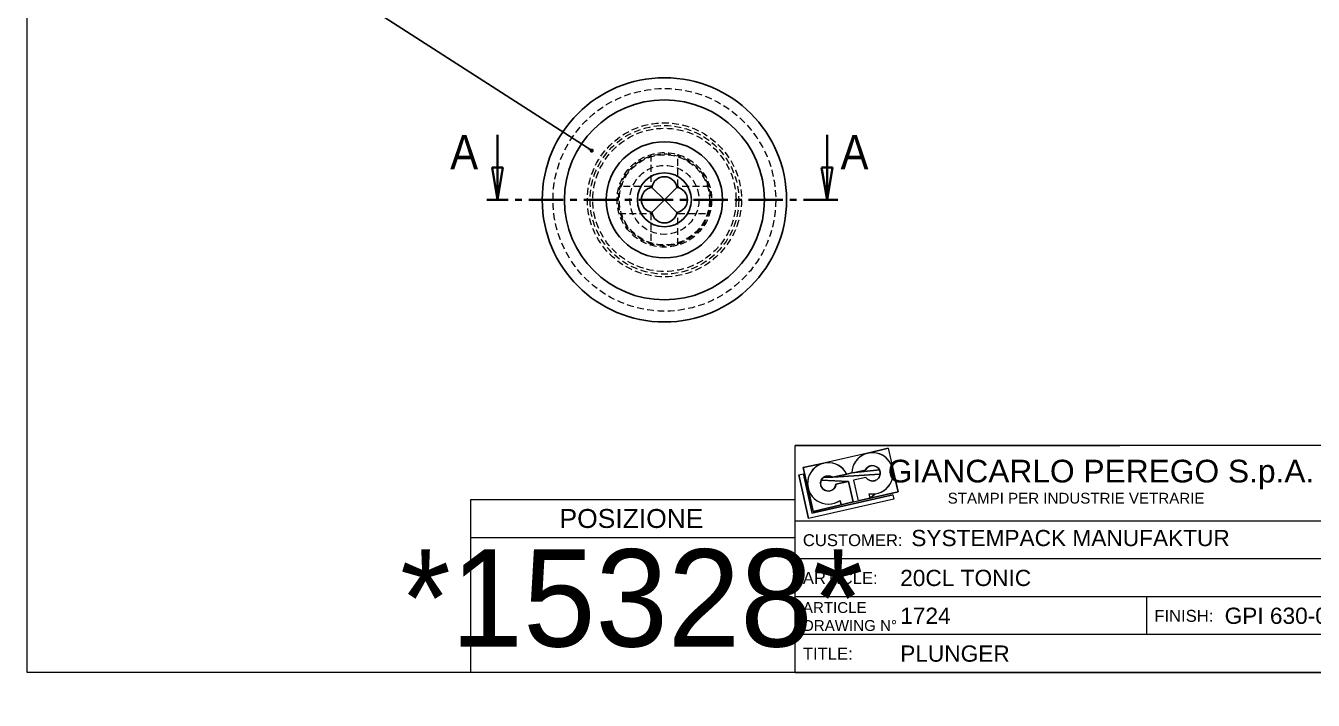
# Model space of a CAD drawing. Header units: millimetres. Extents: x 0 to 419, y -1760 to 297.
# Drawn here: x 0 to 238.1, y -4.6 to 120.2 of the extents above; entities that cross this region are included whole.
import ezdxf

# ---------------------------------------------------------------- set-up
doc = ezdxf.new("R2010")
doc.units = ezdxf.units.MM
for name, pattern in [('SLD-Catena', [10.16, 6.35, -1.27, 1.27, -1.27]), ('SLD-Solido', [0]), ('SLD-Tratteggiato', [1.905, 1.27, -0.635])]:
    doc.linetypes.add(name, pattern=pattern)
doc.layers.add('D', color=3, linetype='SLD-Solido', lineweight=25)
doc.layers.add('SEZ', color=6, linetype='SLD-Catena', lineweight=35)
doc.layers.add('Q', color=2, linetype='SLD-Solido')
doc.styles.add('SLDTEXTSTYLE0', font='GOTHIC.TTF', dxfattribs={"width": 0.913})
doc.styles.add('SLDTEXTSTYLE1', font='ARIAL.TTF')
doc.styles.add('SLDTEXTSTYLE3', font='IDAUTOMATIONHC39M.TTF')
doc.styles.get("Standard").update_dxf_attribs({"font": 'GOTHIC.TTF'})
doc.dimstyles.new('SLDDIMSTYLE0', dxfattribs={"dimtxt": 0.18, "dimasz": 0.762, "dimexe": 0, "dimexo": 0.0625, "dimgap": 0, "dimtad": 0, "dimtih": 1, "dimtoh": 1, "dimdec": 0, "dimrnd": 1e-09, "dimzin": 0, "dimdsep": 46, "dimtxsty": 'Standard', "dimblk1": 'DOT', "dimblk2": 'DOT', "dimsah": 1, "dimcen": 0.09, "dimadec": 0, "dimazin": 0, "dimtfac": 0.762, "dimtdec": 0, "dimtofl": 0, "dimtmove": 0, "dimatfit": 3, "dimldrblk": 'DOT', "dimfxl": 0, "dimfrac": 2, "dimtolj": 1, "dimtzin": 0, "dimarcsym": 0})
doc.dimstyles.new('SLDDIMSTYLE13', dxfattribs={"dimtxt": 3.5, "dimasz": 3.556, "dimexe": 0, "dimexo": 0.0625, "dimgap": 0.875, "dimtad": 1, "dimlfac": 0.2, "dimrnd": 1e-09, "dimzin": 12, "dimdsep": 46, "dimtxsty": 'SLDTEXTSTYLE0', "dimblk1": 'NONE', "dimblk2": 'NONE', "dimsah": 1, "dimcen": 0, "dimadec": 0, "dimazin": 3, "dimtfac": 1, "dimtofl": 0, "dimtmove": 0, "dimatfit": 3, "dimldrblk": 'NONE', "dimfxl": 0, "dimfrac": 2, "dimtolj": 1, "dimtzin": 12, "dimarcsym": 0})

# ---------------------------------------------------------------- blocks, each defined once
blk = doc.blocks.new('SW_NOTE_2')
at = {"color": 0, "char_height": 2, "attachment_point": 1, "style": 'SLDTEXTSTYLE1'}
for s, insert in [('ARTICLE', (0, 2.58)), ('DRAWING N°', (0, -0.74))]:
    blk.add_mtext(s, dxfattribs=dict(at, insert=insert))
blk = doc.blocks.new('_DOT')
at = {"color": 0, "linetype": 'ByBlock', "lineweight": -2}
blk.add_line((-0.5, 0), (-1, 0), dxfattribs=at)
at = {"color": 0, "linetype": 'ByBlock', "const_width": 0.5}
blk.add_lwpolyline([(-0.25, 0, 1), (0.25, 0, 1)], format="xyb", close=True, dxfattribs=at)
blk = doc.blocks.new('_CLOSED')
at = {"color": 0, "linetype": 'ByBlock', "lineweight": -2}
for p, q in [((-1, 0.166667), (0, 0)), ((-1, 0.166667), (-1, -0.166667)), ((0, 0), (-1, -0.166667)), ((0, 0), (-1, 0))]:
    blk.add_line(p, q, dxfattribs=at)
blk = doc.blocks.new('_D_21')
at = {"layer": 'Q', "insert": (316.4, 248.05), "char_height": 3.5, "attachment_point": 1, "rotation": 89.3617, "style": 'SLDTEXTSTYLE0'}
blk.add_mtext('R400', dxfattribs=at)
blk = doc.blocks.new('_NONE')

msp = doc.modelspace()

# ---------------------------------------------------------------- linework, layer by layer
at = {"color": 179, "linetype": 'SLD-Solido', "lineweight": 18}
for p, q in [((0.27016, 0.58422), (0.27016, 296.78805)), ((142.3351, 42.58422), (202.3351, 42.58422)), ((419.3351, 42.58422), (142.3351, 42.58422)), ((142.3351, 0.58422), (142.3351, 42.58422)), ((143.7972, 38.48271), (159.5219, 42.06682)), ((143.7972, 38.48271), (159.5219, 42.06682)), ((143.7972, 38.48271), (159.5219, 42.06682)), ((154.69806, 40.74621), (154.23349, 40.43084)), ((154.69806, 40.74621), (154.23349, 40.43084)), ((155.20379, 40.99017), (154.69806, 40.74621)), ((155.20379, 40.99017), (154.69806, 40.74621)), ((155.73979, 41.15746), (155.20379, 40.99017)), ((155.73979, 41.15746), (155.20379, 40.99017)), ((159.5219, 42.06682), (155.73979, 41.15746)), ((159.5219, 42.06682), (155.73979, 41.15746)), ((155.73979, 41.15746), (159.5219, 42.06682)), ((155.73979, 41.15746), (159.5219, 42.06682)), ((156.29452, 41.24446), (155.73979, 41.15746)), ((156.29452, 41.24446), (155.73979, 41.15746)), ((156.856, 41.2493), (156.29452, 41.24446)), ((156.856, 41.2493), (156.29452, 41.24446)), ((157.41214, 41.17189), (156.856, 41.2493)), ((157.41214, 41.17189), (156.856, 41.2493)), ((157.95095, 41.01387), (157.41214, 41.17189)), ((157.95095, 41.01387), (157.41214, 41.17189)), ((158.46081, 40.77868), (157.95095, 41.01387)), ((158.46081, 40.77868), (157.95095, 41.01387)), ((158.93075, 40.47136), (158.46081, 40.77868)), ((158.93075, 40.47136), (158.46081, 40.77868)), ((159.5219, 42.06682), (161.36516, 33.97983)), ((159.5219, 42.06682), (161.36516, 33.97983)), ((159.5219, 42.06682), (161.36516, 33.97983)), ((147.59981, 39.30212), (143.7972, 38.48271)), ((147.59981, 39.30212), (143.7972, 38.48271)), ((143.7972, 38.48271), (147.59981, 39.30212)), ((143.7972, 38.48271), (147.59981, 39.30212)), ((143.7972, 38.48271), (145.62163, 30.39142)), ((145.62163, 30.39142), (143.7972, 38.48271)), ((145.62163, 30.39142), (143.7972, 38.48271)), ((145.66928, 38.21453), (145.31169, 37.78161)), ((145.66928, 38.21453), (145.31169, 37.78161)), ((146.0864, 38.59042), (145.66928, 38.21453)), ((146.0864, 38.59042), (145.66928, 38.21453)), ((146.55406, 38.9012), (146.0864, 38.59042)), ((146.55406, 38.9012), (146.0864, 38.59042)), ((147.06218, 39.14014), (146.55406, 38.9012)), ((147.06218, 39.14014), (146.55406, 38.9012)), ((147.59981, 39.30212), (147.06218, 39.14014)), ((147.59981, 39.30212), (147.06218, 39.14014)), ((148.15536, 39.38364), (147.59981, 39.30212)), ((148.15536, 39.38364), (147.59981, 39.30212)), ((148.71686, 39.38293), (148.15536, 39.38364)), ((148.71686, 39.38293), (148.15536, 39.38364)), ((149.27221, 39.30002), (148.71686, 39.38293)), ((149.27221, 39.30002), (148.71686, 39.38293)), ((149.80943, 39.13669), (149.27221, 39.30002)), ((149.80943, 39.13669), (149.27221, 39.30002)), ((150.31695, 38.89646), (149.80943, 39.13669)), ((150.31695, 38.89646), (149.80943, 39.13669)), ((150.78383, 38.58451), (150.31695, 38.89646)), ((150.78383, 38.58451), (150.31695, 38.89646)), ((151.2, 38.20757), (150.78383, 38.58451)), ((151.2, 38.20757), (150.78383, 38.58451)), ((151.5565, 37.77375), (151.2, 38.20757)), ((151.5565, 37.77375), (151.2, 38.20757)), ((152.96952, 38.6109), (152.83623, 38.06544)), ((152.96952, 38.6109), (152.83623, 38.06544)), ((153.18124, 39.13095), (152.96952, 38.6109)), ((153.18124, 39.13095), (152.96952, 38.6109)), ((153.46682, 39.61441), (153.18124, 39.13095)), ((153.46682, 39.61441), (153.18124, 39.13095)), ((153.82011, 40.05084), (153.46682, 39.61441)), ((153.82011, 40.05084), (153.46682, 39.61441)), ((154.23349, 40.43084), (153.82011, 40.05084)), ((154.23349, 40.43084), (153.82011, 40.05084)), ((155.33922, 38.08871), (155.4481, 38.26626)), ((155.33922, 38.08871), (155.4481, 38.26626)), ((155.4481, 38.26626), (155.58164, 38.42609)), ((155.4481, 38.26626), (155.58164, 38.42609)), ((155.58164, 38.42609), (155.737, 38.5648)), ((155.58164, 38.42609), (155.737, 38.5648)), ((155.737, 38.5648), (155.91088, 38.67944)), ((155.737, 38.5648), (155.91088, 38.67944)), ((155.91088, 38.67944), (156.09959, 38.76758)), ((155.91088, 38.67944), (156.09959, 38.76758)), ((156.09959, 38.76758), (156.2991, 38.82735)), ((156.09959, 38.76758), (156.2991, 38.82735)), ((156.2991, 38.82735), (156.50519, 38.85747)), ((156.2991, 38.82735), (156.50519, 38.85747)), ((156.50519, 38.85747), (156.71346, 38.8573)), ((156.50519, 38.85747), (156.71346, 38.8573)), ((156.71346, 38.8573), (156.9195, 38.82684)), ((156.71346, 38.8573), (156.9195, 38.82684)), ((156.9195, 38.82684), (157.11891, 38.76675)), ((156.9195, 38.82684), (157.11891, 38.76675)), ((157.11891, 38.76675), (157.30747, 38.6783)), ((157.11891, 38.76675), (157.30747, 38.6783)), ((157.30747, 38.6783), (157.48117, 38.56337)), ((157.30747, 38.6783), (157.48117, 38.56337)), ((157.48117, 38.56337), (157.6363, 38.42441)), ((157.48117, 38.56337), (157.6363, 38.42441)), ((157.6363, 38.42441), (157.76958, 38.26436)), ((157.6363, 38.42441), (157.76958, 38.26436)), ((157.76958, 38.26436), (157.87817, 38.08664)), ((157.76958, 38.26436), (157.87817, 38.08664)), ((159.35063, 40.09855), (158.93075, 40.47136)), ((159.35063, 40.09855), (158.93075, 40.47136)), ((159.71139, 39.66828), (159.35063, 40.09855)), ((159.71139, 39.66828), (159.35063, 40.09855)), ((160.00527, 39.18983), (159.71139, 39.66828)), ((160.00527, 39.18983), (159.71139, 39.66828)), ((160.22593, 38.6735), (160.00527, 39.18983)), ((160.22593, 38.6735), (160.00527, 39.18983)), ((160.36862, 38.13043), (160.22593, 38.6735)), ((160.36862, 38.13043), (160.22593, 38.6735)), ((161.36516, 33.97983), (160.36862, 38.13043)), ((161.36516, 33.97983), (160.36862, 38.13043)), ((160.43025, 37.57232), (160.36862, 38.13043)), ((160.36862, 38.13043), (161.36516, 33.97983)), ((160.43025, 37.57232), (160.36862, 38.13043)), ((160.36862, 38.13043), (161.36516, 33.97983)), ((142.96219, 37.1581), (143.77131, 37.34054)), ((144.78662, 29.06682), (142.96219, 37.1581)), ((143.77131, 37.34054), (145.41288, 30.06027)), ((144.66582, 36.23896), (144.6083, 35.68041)), ((144.66582, 36.23896), (144.6083, 35.68041)), ((144.8045, 36.78307), (144.66582, 36.23896)), ((144.8045, 36.78307), (144.66582, 36.23896)), ((145.02135, 37.30101), (144.8045, 36.78307)), ((145.02135, 37.30101), (144.8045, 36.78307)), ((145.31169, 37.78161), (145.02135, 37.30101)), ((145.31169, 37.78161), (145.02135, 37.30101)), ((147.00372, 35.51864), (147.01225, 35.73268)), ((147.00372, 35.51864), (147.01225, 35.73268)), ((147.01225, 35.73268), (147.05268, 35.94304)), ((147.01225, 35.73268), (147.05268, 35.94304)), ((147.05268, 35.94304), (147.12412, 36.14499)), ((147.05268, 35.94304), (147.12412, 36.14499)), ((147.12412, 36.14499), (147.22496, 36.33399)), ((147.12412, 36.14499), (147.22496, 36.33399)), ((152.16368, 35.94706), (147.12412, 36.14499)), ((152.16368, 35.94706), (147.12412, 36.14499)), ((147.12412, 36.14499), (152.16368, 35.94706)), ((147.12412, 36.14499), (152.16368, 35.94706)), ((147.22496, 36.33399), (147.35292, 36.50578)), ((147.22496, 36.33399), (147.35292, 36.50578)), ((147.35292, 36.50578), (147.50514, 36.65651)), ((147.35292, 36.50578), (147.50514, 36.65651)), ((147.50514, 36.65651), (147.67818, 36.78278)), ((147.50514, 36.65651), (147.67818, 36.78278)), ((149.29064, 36.71007), (147.50514, 36.65651)), ((149.29064, 36.71007), (147.50514, 36.65651)), ((147.50514, 36.65651), (149.29064, 36.71007)), ((147.50514, 36.65651), (149.29064, 36.71007)), ((147.67818, 36.78278), (147.86816, 36.88175)), ((147.67818, 36.78278), (147.86816, 36.88175)), ((147.86816, 36.88175), (148.0708, 36.9512)), ((147.86816, 36.88175), (148.0708, 36.9512)), ((148.0708, 36.9512), (148.28155, 36.98957)), ((148.0708, 36.9512), (148.28155, 36.98957)), ((148.28155, 36.98957), (148.49566, 36.99599)), ((148.28155, 36.98957), (148.49566, 36.99599)), ((148.49566, 36.99599), (148.70833, 36.97033)), ((148.49566, 36.99599), (148.70833, 36.97033)), ((148.70833, 36.97033), (148.91477, 36.91315)), ((148.70833, 36.97033), (148.91477, 36.91315)), ((148.91477, 36.91315), (149.11034, 36.82574)), ((148.91477, 36.91315), (149.11034, 36.82574)), ((149.11034, 36.82574), (149.29064, 36.71007)), ((149.11034, 36.82574), (149.29064, 36.71007)), ((151.84563, 37.29242), (149.29064, 36.71007)), ((149.29064, 36.71007), (151.84563, 37.29242)), ((149.29064, 36.71007), (151.84563, 37.29242)), ((158.02828, 37.27841), (149.29064, 36.71007)), ((158.02828, 37.27841), (149.29064, 36.71007)), ((149.29064, 36.71007), (158.02828, 37.27841)), ((149.29064, 36.71007), (158.02828, 37.27841)), ((149.85202, 35.42017), (152.16368, 35.94706)), ((152.16368, 35.94706), (149.85202, 35.42017)), ((152.16368, 35.94706), (149.85202, 35.42017)), ((151.84563, 37.29242), (151.5565, 37.77375)), ((151.84563, 37.29242), (151.5565, 37.77375)), ((152.78423, 37.50636), (151.84563, 37.29242)), ((152.78423, 37.50636), (151.84563, 37.29242)), ((151.84563, 37.29242), (152.78423, 37.50636)), ((151.84563, 37.29242), (152.78423, 37.50636)), ((152.16368, 35.94706), (153.0341, 32.1282)), ((153.0341, 32.1282), (152.16368, 35.94706)), ((153.0341, 32.1282), (152.16368, 35.94706)), ((152.78423, 37.50636), (155.33922, 38.08871)), ((152.78423, 37.50636), (155.33922, 38.08871)), ((152.78423, 37.50636), (155.33922, 38.08871)), ((157.87817, 38.08664), (152.78423, 37.50636)), ((157.87817, 38.08664), (152.78423, 37.50636)), ((152.78423, 37.50636), (157.87817, 38.08664)), ((152.78423, 37.50636), (157.87817, 38.08664)), ((152.83623, 38.06544), (152.78423, 37.50636)), ((152.83623, 38.06544), (152.78423, 37.50636)), ((155.39226, 36.68295), (153.08061, 36.15605)), ((155.39226, 36.68295), (153.08061, 36.15605)), ((155.39226, 36.68295), (153.08061, 36.15605)), ((153.08061, 36.15605), (153.95103, 32.3372)), ((153.08061, 36.15605), (153.95103, 32.3372)), ((153.08061, 36.15605), (153.95103, 32.3372)), ((155.51421, 36.51411), (155.39226, 36.68295)), ((155.51421, 36.51411), (155.39226, 36.68295)), ((155.65941, 36.3648), (155.51421, 36.51411)), ((155.65941, 36.3648), (155.51421, 36.51411)), ((155.82478, 36.23819), (155.65941, 36.3648)), ((155.82478, 36.23819), (155.65941, 36.3648)), ((156.00681, 36.13697), (155.82478, 36.23819)), ((156.00681, 36.13697), (155.82478, 36.23819)), ((156.20162, 36.0633), (156.00681, 36.13697)), ((156.20162, 36.0633), (156.00681, 36.13697)), ((156.40507, 36.01873), (156.20162, 36.0633)), ((156.40507, 36.01873), (156.20162, 36.0633)), ((156.61283, 36.00423), (156.40507, 36.01873)), ((156.61283, 36.00423), (156.40507, 36.01873)), ((156.8205, 36.02009), (156.61283, 36.00423)), ((156.8205, 36.02009), (156.61283, 36.00423)), ((157.02366, 36.06599), (156.8205, 36.02009)), ((157.02366, 36.06599), (156.8205, 36.02009)), ((157.21798, 36.14093), (157.02366, 36.06599)), ((157.21798, 36.14093), (157.02366, 36.06599)), ((157.39934, 36.24334), (157.21798, 36.14093)), ((157.39934, 36.24334), (157.21798, 36.14093)), ((157.56388, 36.37103), (157.39934, 36.24334)), ((157.56388, 36.37103), (157.39934, 36.24334)), ((157.7081, 36.52128), (157.56388, 36.37103)), ((157.7081, 36.52128), (157.56388, 36.37103)), ((157.82894, 36.69092), (157.7081, 36.52128)), ((157.82894, 36.69092), (157.7081, 36.52128)), ((157.92383, 36.87632), (157.82894, 36.69092)), ((157.92383, 36.87632), (157.82894, 36.69092)), ((157.87817, 38.08664), (157.95976, 37.89501)), ((157.87817, 38.08664), (157.95976, 37.89501)), ((157.99075, 37.07355), (157.92383, 36.87632)), ((157.99075, 37.07355), (157.92383, 36.87632)), ((157.95976, 37.89501), (158.01262, 37.69356)), ((157.95976, 37.89501), (158.01262, 37.69356)), ((158.02828, 37.27841), (157.99075, 37.07355)), ((158.02828, 37.27841), (157.99075, 37.07355)), ((158.01262, 37.69356), (158.03563, 37.48656)), ((158.01262, 37.69356), (158.03563, 37.48656)), ((158.03563, 37.48656), (158.02828, 37.27841)), ((158.03563, 37.48656), (158.02828, 37.27841)), ((159.86623, 35.4295), (160.12442, 35.92812)), ((159.86623, 35.4295), (160.12442, 35.92812)), ((160.12442, 35.92812), (160.30682, 36.45917)), ((160.12442, 35.92812), (160.30682, 36.45917)), ((160.30682, 36.45917), (160.4095, 37.0112)), ((160.30682, 36.45917), (160.4095, 37.0112)), ((160.4095, 37.0112), (160.43025, 37.57232)), ((160.4095, 37.0112), (160.43025, 37.57232)), ((144.6083, 35.68041), (144.63318, 35.11946)), ((144.6083, 35.68041), (144.63318, 35.11946)), ((144.63318, 35.11946), (144.73993, 34.5682)), ((144.63318, 35.11946), (144.73993, 34.5682)), ((144.73993, 34.5682), (145.62163, 30.39142)), ((144.73993, 34.5682), (145.62163, 30.39142)), ((145.62163, 30.39142), (144.73993, 34.5682)), ((144.73993, 34.5682), (144.92624, 34.03851)), ((145.62163, 30.39142), (144.73993, 34.5682)), ((144.73993, 34.5682), (144.92624, 34.03851)), ((144.92624, 34.03851), (145.18809, 33.5418)), ((144.92624, 34.03851), (145.18809, 33.5418)), ((145.18809, 33.5418), (145.51985, 33.08879)), ((145.18809, 33.5418), (145.51985, 33.08879)), ((145.41288, 30.06027), (160.34834, 33.46449)), ((161.36516, 33.97983), (145.62163, 30.39142)), ((161.36516, 33.97983), (145.62163, 30.39142)), ((161.36516, 33.97983), (145.62163, 30.39142)), ((147.0273, 35.30572), (147.00372, 35.51864)), ((147.0273, 35.30572), (147.00372, 35.51864)), ((147.08245, 35.09873), (147.0273, 35.30572)), ((147.08245, 35.09873), (147.0273, 35.30572)), ((147.16793, 34.90231), (147.08245, 35.09873)), ((147.16793, 34.90231), (147.08245, 35.09873)), ((147.28183, 34.72089), (147.16793, 34.90231)), ((147.28183, 34.72089), (147.16793, 34.90231)), ((147.42157, 34.55853), (147.28183, 34.72089)), ((147.42157, 34.55853), (147.28183, 34.72089)), ((147.58402, 34.4189), (147.42157, 34.55853)), ((147.58402, 34.4189), (147.42157, 34.55853)), ((147.76553, 34.30513), (147.58402, 34.4189)), ((147.76553, 34.30513), (147.58402, 34.4189)), ((147.962, 34.21978), (147.76553, 34.30513)), ((147.962, 34.21978), (147.76553, 34.30513)), ((148.16903, 34.16477), (147.962, 34.21978)), ((148.16903, 34.16477), (147.962, 34.21978)), ((148.38196, 34.14134), (148.16903, 34.16477)), ((148.38196, 34.14134), (148.16903, 34.16477)), ((148.596, 34.15001), (148.38196, 34.14134)), ((148.596, 34.15001), (148.38196, 34.14134)), ((148.80633, 34.19059), (148.596, 34.15001)), ((148.80633, 34.19059), (148.596, 34.15001)), ((149.00823, 34.26217), (148.80633, 34.19059)), ((149.00823, 34.26217), (148.80633, 34.19059)), ((149.19716, 34.36313), (149.00823, 34.26217)), ((149.19716, 34.36313), (149.00823, 34.26217)), ((149.36887, 34.49121), (149.19716, 34.36313)), ((149.36887, 34.49121), (149.19716, 34.36313)), ((149.51949, 34.64353), (149.36887, 34.49121)), ((149.51949, 34.64353), (149.36887, 34.49121)), ((149.64564, 34.81666), (149.51949, 34.64353)), ((149.64564, 34.81666), (149.51949, 34.64353)), ((149.74448, 35.0067), (149.64564, 34.81666)), ((149.74448, 35.0067), (149.64564, 34.81666)), ((149.8138, 35.20939), (149.74448, 35.0067)), ((149.8138, 35.20939), (149.74448, 35.0067)), ((149.85202, 35.42017), (149.8138, 35.20939)), ((149.85202, 35.42017), (149.8138, 35.20939)), ((153.95103, 32.3372), (161.36516, 33.97983)), ((153.95103, 32.3372), (161.36516, 33.97983)), ((161.36516, 33.97983), (153.95103, 32.3372)), ((161.36516, 33.97983), (153.95103, 32.3372)), ((156.19742, 32.84921), (156.01387, 33.65452)), ((156.19742, 32.84921), (156.01387, 33.65452)), ((156.01387, 33.65452), (156.57346, 33.60822)), ((156.19742, 32.84921), (157.1338, 33.64436)), ((156.19742, 32.84921), (157.1338, 33.64436)), ((157.1338, 33.64436), (156.19742, 32.84921)), ((156.57346, 33.60822), (157.1338, 33.64436)), ((157.1338, 33.64436), (157.6828, 33.76214)), ((157.1338, 33.64436), (157.6828, 33.76214)), ((157.6828, 33.76214), (158.20865, 33.95905)), ((157.6828, 33.76214), (158.20865, 33.95905)), ((158.20865, 33.95905), (158.7, 34.23082)), ((158.20865, 33.95905), (158.7, 34.23082)), ((158.7, 34.23082), (159.14626, 34.5716)), ((158.7, 34.23082), (159.14626, 34.5716)), ((159.14626, 34.5716), (159.53782, 34.97405)), ((159.14626, 34.5716), (159.53782, 34.97405)), ((159.53782, 34.97405), (159.86623, 35.4295)), ((159.53782, 34.97405), (159.86623, 35.4295)), ((160.34834, 33.46449), (160.53078, 32.65537)), ((82.3351, 0.58422), (82.3351, 32.58422)), ((82.3351, 32.58422), (142.3351, 32.58422)), ((142.3351, 0.58422), (142.3351, 32.58422)), ((160.53078, 32.65537), (144.78662, 29.06682)), ((145.51985, 33.08879), (145.91437, 32.68924)), ((145.51985, 33.08879), (145.91437, 32.68924)), ((145.62163, 30.39142), (150.78772, 31.61619)), ((145.62163, 30.39142), (150.78772, 31.61619)), ((150.78772, 31.61619), (145.62163, 30.39142)), ((150.78772, 31.61619), (145.62163, 30.39142)), ((145.91437, 32.68924), (146.36313, 32.35175)), ((145.91437, 32.68924), (146.36313, 32.35175)), ((146.36313, 32.35175), (146.85647, 32.08361)), ((146.36313, 32.35175), (146.85647, 32.08361)), ((146.85647, 32.08361), (147.38375, 31.89059)), ((146.85647, 32.08361), (147.38375, 31.89059)), ((147.38375, 31.89059), (147.93361, 31.77685)), ((147.38375, 31.89059), (147.93361, 31.77685)), ((147.93361, 31.77685), (148.4942, 31.74484)), ((147.93361, 31.77685), (148.4942, 31.74484)), ((148.4942, 31.74484), (149.05343, 31.79526)), ((148.4942, 31.74484), (149.05343, 31.79526)), ((149.05343, 31.79526), (149.59926, 31.92702)), ((149.05343, 31.79526), (149.59926, 31.92702)), ((149.59926, 31.92702), (150.11991, 32.13727)), ((149.59926, 31.92702), (150.11991, 32.13727)), ((150.11991, 32.13727), (150.60417, 32.4215)), ((150.11991, 32.13727), (150.60417, 32.4215)), ((150.78772, 31.61619), (150.60417, 32.4215)), ((150.60417, 32.4215), (150.78772, 31.61619)), ((150.60417, 32.4215), (150.78772, 31.61619)), ((153.0341, 32.1282), (150.78772, 31.61619)), ((150.78772, 31.61619), (153.0341, 32.1282)), ((150.78772, 31.61619), (153.0341, 32.1282)), ((153.95103, 32.3372), (156.19742, 32.84921)), ((153.95103, 32.3372), (156.19742, 32.84921)), ((153.95103, 32.3372), (156.19742, 32.84921)), ((419.3351, 28.58422), (142.3351, 28.58422)), ((82.3351, 25.58422), (142.3351, 25.58422)), ((419.3351, 21.58422), (142.3351, 21.58422)), ((419.3351, 14.58422), (142.3351, 14.58422)), ((207.3351, 7.58422), (207.3351, 14.58422)), ((419.3351, 7.58422), (142.3351, 7.58422)), ((419.3351, 0.58422), (0.27016, 0.58422)), ((419.3351, 0.58422), (142.3351, 0.58422)), ((142.3351, 0.58422), (419.3351, 0.58422))]:
    msp.add_line(p, q, dxfattribs=at)
at = {"color": 7, "linetype": 'SLD-Tratteggiato', "lineweight": 18}
for p, q in [((115.62347, 96.41674), (115.62347, 90.53019)), ((120.62347, 90.53019), (120.62347, 96.4193)), ((115.62347, 90.53019), (109.73598, 90.53019)), ((115.62347, 90.53019), (115.80808, 90.34557)), ((120.43885, 90.34557), (120.62347, 90.53019)), ((126.51081, 90.53019), (120.62347, 90.53019)), ((109.73612, 85.53019), (115.62347, 85.53019)), ((115.80808, 85.7148), (115.62347, 85.53019)), ((115.62347, 85.53019), (115.62347, 79.6427)), ((120.43885, 85.7148), (120.62347, 85.53019)), ((120.62347, 85.53019), (126.51096, 85.53019)), ((120.62347, 79.64284), (120.62347, 85.53019))]:
    msp.add_line(p, q, dxfattribs=at)
at = {"color": 8, "linetype": 'SLD-Solido', "lineweight": 18}
for p, q in [((142.96219, 37.1581), (143.77131, 37.34054)), ((142.96219, 37.1581), (143.77131, 37.34054)), ((142.96219, 37.1581), (144.78662, 29.06682)), ((142.96219, 37.1581), (144.78662, 29.06682)), ((142.96219, 37.1581), (144.78662, 29.06682)), ((144.78662, 29.06682), (142.96219, 37.1581)), ((143.77131, 37.34054), (145.41288, 30.06027)), ((143.77131, 37.34054), (145.41288, 30.06027)), ((160.34834, 33.46449), (145.41288, 30.06027)), ((145.41288, 30.06027), (160.34834, 33.46449)), ((160.34834, 33.46449), (160.53078, 32.65537)), ((160.34834, 33.46449), (160.53078, 32.65537)), ((160.53078, 32.65537), (144.78662, 29.06682)), ((160.53078, 32.65537), (144.78662, 29.06682)), ((160.53026, 32.65525), (144.78662, 29.06682)), ((160.53015, 32.65522), (144.78662, 29.06682))]:
    msp.add_line(p, q, dxfattribs=at)
at = {"color": 7, "linetype": 'SLD-Tratteggiato', "lineweight": 18}
for radius in [20.6, 14.25, 13.75, 13.25, 8.75, 8.5, 8.34574, 6.38039]:
    msp.add_circle((118.12347, 88.03019), radius, dxfattribs=at)
at = {"color": 179, "linetype": 'SLD-Solido', "lineweight": 18}
for centre, radius, start, end in [((156.60816, 37.4327), 3.82464, 261.0608453, 178.8965651), ((148.43131, 35.56896), 3.82464, 26.7834323, 304.6192934), ((156.60816, 37.4327), 1.42848, 211.6590634, 152.6622305), ((148.43131, 35.56896), 1.42848, 53.0177695, 354.0209366)]:
    msp.add_arc(centre, radius, start, end, dxfattribs=at)
at = {"layer": 'D'}
for p, q in [((118.12347, 88.03019), (115.80808, 90.34557)), ((120.43885, 90.34557), (118.12347, 88.03019)), ((115.80808, 85.7148), (118.12347, 88.03019)), ((120.43885, 85.7148), (118.12347, 88.03019))]:
    msp.add_line(p, q, dxfattribs=at)
for radius in [22.6, 18.5, 10.75, 5]:
    msp.add_circle((118.12347, 88.03019), radius, dxfattribs=at)
for centre, start, end in [((118.12347, 89.96078), 9.4357245, 170.5642755), ((116.19288, 88.03019), 99.4357245, 260.5642755), ((120.05406, 88.03019), 279.4357245, 80.5642755), ((118.12347, 86.09959), 189.4357245, 350.5642755)]:
    msp.add_arc(centre, 2.34714, start, end, dxfattribs=at)
at = {"layer": 'SEZ', "linetype": 'SLD-Solido'}
for p, q in [((87.26517, 100.03019), (87.26517, 88.03019)), ((148.19984, 100.03019), (148.19984, 88.03019))]:
    msp.add_line(p, q, dxfattribs=at)
at = {"layer": 'SEZ'}
msp.add_line((150.19984, 88.03019), (85.26517, 88.03019), dxfattribs=at)

# ---------------------------------------------------------------- block references
msp.add_blockref('SW_NOTE_2', (143.7351, 11.0138))
at = {"layer": 'SEZ', "xscale": 6, "yscale": 6, "rotation": 270.0000000000004}
for p in [(87.26517, 88.03019), (148.19984, 88.03019)]:
    msp.add_blockref('_CLOSED', p, dxfattribs=at)

# ---------------------------------------------------------------- texts
for s, insert, char_height, attachment_point, style in [(' GIANCARLO PEREGO S.p.A.', (157.81001, 39.93999), 4.2, 1, 'SLDTEXTSTYLE1'), ('STAMPI PER INDUSTRIE VETRARIE', (218.01387, 33.82903), 2, 3, 'SLDTEXTSTYLE1'), ('POSIZIONE', (112.03565, 30.82513), 3.5, 2, 'SLDTEXTSTYLE1'), ('SYSTEMPACK MANUFAKTUR', (163.78152, 26.95946), 3, 1, 'SLDTEXTSTYLE1'), ('CUSTOMER:', (143.7351, 26.16154), 2.2, 1, 'SLDTEXTSTYLE1'), ('*15328*', (112.0726, 23.3782), 18, 2, 'SLDTEXTSTYLE3'), ('ARTICLE:', (143.7351, 19.16154), 2.2, 1, 'SLDTEXTSTYLE1'), ('20CL TONIC', (161.7351, 19.57643), 3, 1, 'SLDTEXTSTYLE1'), ('1724', (161.7351, 12.57643), 3, 1, 'SLDTEXTSTYLE1'), ('FINISH:', (208.7351, 12.16154), 2.2, 1, 'SLDTEXTSTYLE1'), ('GPI 630-07', (221.7351, 12.57643), 3, 1, 'SLDTEXTSTYLE1'), ('TITLE:', (143.7351, 5.16154), 2.2, 1, 'SLDTEXTSTYLE1'), ('PLUNGER', (161.7351, 5.57643), 3, 1, 'SLDTEXTSTYLE1')]:
    msp.add_mtext(s, dxfattribs=dict(insert=insert, char_height=char_height, attachment_point=attachment_point, style=style))
at = {"layer": 'SEZ', "char_height": 6.35, "attachment_point": 1, "style": 'SLDTEXTSTYLE0'}
for insert in [(78.50508, 100.03019), (150.70273, 100.03019)]:
    msp.add_mtext('A', dxfattribs=dict(at, insert=insert))

# ---------------------------------------------------------------- dimensions: what is measured, and where the dimension line sits
at = {"layer": 'Q'}
dim = msp.add_radius_dim(center=(298.44262, -1760.292), mpoint=(0, 0), dimstyle='SLDDIMSTYLE13', dxfattribs=at)
dim.commit()
dim.dimension.update_dxf_attribs({"geometry": '_D_21', "text_midpoint": (320.87711, 253.56871), "dimtype": 164})

# ---------------------------------------------------------------- leaders
msp.add_leader([(104.67847, 97.14562), (55.54845, 128.78349)], dimstyle='SLDDIMSTYLE0')

doc.saveas('drawing.dxf')
